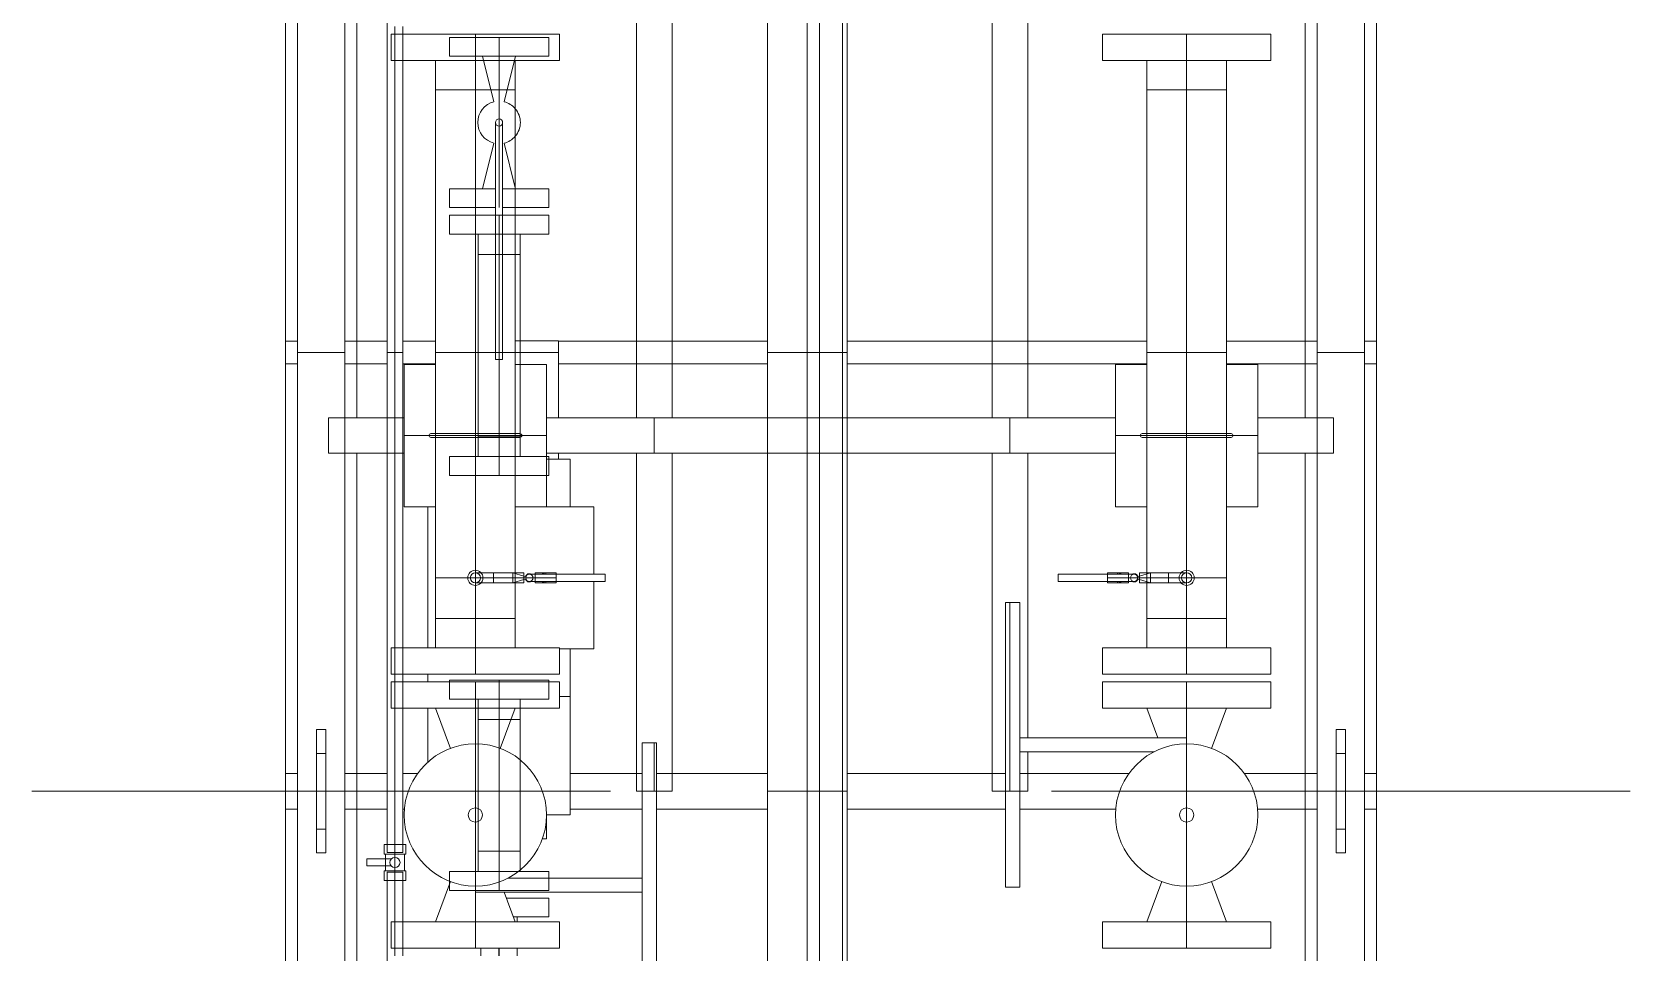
# Model space of a CAD drawing. Header units: inches. Extents: x -1128 to 651, y 96 to 845.
# Drawn here: x -1039.197 to -1036.155, y 725.971 to 727.721 of the extents above; entities that cross this region are included whole.
import ezdxf

# ---------------------------------------------------------------- set-up
doc = ezdxf.new("R2010")
doc.units = ezdxf.units.IN
doc.header["$MEASUREMENT"] = 0
doc.layers.add('EQUIPMENT LAYOUT-EMBED 1_DWG$0$DwgTemplate', color=7, linetype='Continuous')
doc.layers.add('Layout', color=6, linetype='Continuous', lineweight=18)

# ---------------------------------------------------------------- blocks, each defined once
blk = doc.blocks.new('A$C55974CAD')
at = {"layer": 'EQUIPMENT LAYOUT-EMBED 1_DWG$0$DwgTemplate', "color": 1, "lineweight": 0}
for p, q in [((52.95, 16.835), (52.95, 16.275)), ((52.9125, 16.275), (52.9125, 16.3)), ((52.9875, 16.275), (52.9875, 16.3)), ((53.851, 16.275), (53.851, 16.3)), ((53.899, 16.275), (53.899, 16.3)), ((49.5, 16.275), (61, 16.275)), ((52.95, 16.275), (52.95, 16.175)), ((53.6625, 16.05), (53.6625, 16.2095)), ((53.7375, 16.2095), (53.6625, 16.2095)), ((53.7375, 16.05), (53.7375, 16.2095)), ((50.0041, 16.175), (61, 16.175)), ((52.425, 16.15), (53.6625, 16.15)), ((52.9125, 16.0862), (52.9125, 16.175)), ((52.95, 16.175), (52.95, 16.0862)), ((52.9875, 16.0862), (52.9875, 16.175)), ((53.7375, 16.15), (55.1746, 16.15)), ((53.851, 16.0862), (53.851, 16.175)), ((53.899, 16.0862), (53.899, 16.175)), ((52.95, 16.0862), (52.95, 16.0528)), ((52.9125, 16.0495), (52.9125, 16.0528)), ((52.95, 16.0528), (52.95, 16.0414)), ((52.95, 16.0414), (52.95, 15.7)), ((52.9875, 16.0218), (52.9875, 16.0528)), ((53.851, 15.9841), (53.851, 16.0528)), ((53.899, 15.9841), (53.899, 16.0528)), ((53.6625, 14.55), (53.6625, 15.75)), ((53.7375, 14.55), (53.7375, 15.75)), ((53.851, 15.2841), (53.851, 15.725)), ((53.899, 15.2841), (53.899, 15.725)), ((52.9125, 15.548), (52.9125, 15.7)), ((52.95, 15.7), (52.95, 15.615)), ((52.9875, 15.548), (52.9875, 15.7)), ((52.95, 15.5602), (52.95, 15.548)), ((53.6625, 15.5602), (52.95, 15.5602)), ((54.7898, 15.5602), (53.7375, 15.5602)), ((52.9125, 15.2841), (52.9125, 15.518)), ((52.95, 15.518), (52.95, 15.4852)), ((52.9875, 15.2841), (52.9875, 15.518)), ((53.6625, 15.4852), (52.95, 15.4852)), ((54.7898, 15.4852), (53.7375, 15.4852)), ((52.425, 15.174), (59.45, 15.174)), ((52.425, 15.126), (59.45, 15.126)), ((52.9125, 14.782), (52.9125, 15.1158)), ((52.9875, 14.782), (52.9875, 15.1158)), ((53.851, 14.4841), (53.851, 15.1158)), ((53.899, 14.4841), (53.899, 15.1158)), ((52.95, 14.8102), (52.95, 14.782)), ((53.6625, 14.8102), (52.95, 14.8102)), ((54.7898, 14.8102), (53.7375, 14.8102)), ((52.9125, 14.5495), (52.9125, 14.752)), ((52.95, 14.752), (52.95, 14.7352)), ((53.033, 14.7352), (52.95, 14.7352)), ((52.9875, 14.5218), (52.9875, 14.752)), ((53.6625, 14.7352), (53.063, 14.7352)), ((54.7898, 14.7352), (53.7375, 14.7352)), ((52.95, 14.685), (52.95, 14.5414)), ((52.95, 14.5414), (52.95, 14.2586)), ((53.851, 14.125), (53.851, 14.3158)), ((53.899, 14.125), (53.899, 14.3158)), ((52.95, 14.2586), (52.95, 14.125)), ((52.9875, 14.125), (52.9875, 14.2781)), ((52.9125, 14.125), (52.9125, 14.2505)), ((53.6625, 14.0904), (53.6625, 14.25)), ((53.7375, 14.0904), (53.7375, 14.25)), ((61, 14.125), (52.3302, 14.125)), ((53.6625, 14.15), (52.425, 14.15)), ((52.95, 14.125), (52.95, 14.025)), ((55.1746, 14.15), (53.7375, 14.15)), ((53.7375, 14.0904), (53.6625, 14.0904)), ((61, 14.025), (49.5, 14.025)), ((52.9125, 14), (52.9125, 14.025)), ((52.95, 14.025), (52.95, 13.465)), ((52.9875, 14), (52.9875, 14.025)), ((53.851, 14), (53.851, 14.025)), ((53.899, 14), (53.899, 14.025))]:
    blk.add_line(p, q, dxfattribs=at)
at = {"layer": 'EQUIPMENT LAYOUT-EMBED 1_DWG$0$DwgTemplate', "color": 54, "lineweight": 0}
for p, q in [((49.5, 16.3), (61, 16.3)), ((61, 14), (50.6024, 14))]:
    blk.add_line(p, q, dxfattribs=at)
at = {"layer": 'EQUIPMENT LAYOUT-EMBED 1_DWG$0$DwgTemplate', "color": 9, "lineweight": 0}
for p, q in [((53.875, 16.175), (53.875, 16.275)), ((53.875, 16.0528), (53.875, 16.0862)), ((53.7, 15.75), (53.7, 16.05)), ((53.875, 15.725), (53.875, 15.9841)), ((52.95, 15.518), (52.95, 15.548)), ((52.95, 15.5227), (53.052, 15.5227)), ((53.6625, 15.5227), (53.7375, 15.5227)), ((52.95, 15.1158), (52.95, 15.2841)), ((53.875, 15.1158), (53.875, 15.2841)), ((52.95, 14.752), (52.95, 14.782)), ((52.95, 14.7727), (53.348, 14.7727)), ((53.6625, 14.7727), (53.7375, 14.7727)), ((53.7, 14.25), (53.7, 14.55)), ((53.875, 14.3158), (53.875, 14.4841)), ((53.875, 14.025), (53.875, 14.125))]:
    blk.add_line(p, q, dxfattribs=at)
at = {"layer": 'EQUIPMENT LAYOUT-EMBED 1_DWG$0$DwgTemplate', "color": 7, "lineweight": 0}
for p, q in [((52.82, 16.235), (52.82, 16.215)), ((52.82, 16.215), (52.82, 16.235)), ((52.87, 16.235), (52.82, 16.235)), ((52.82, 16.235), (52.87, 16.235)), ((52.82, 16.215), (52.87, 16.215)), ((52.82, 16.215), (52.87, 16.215)), ((52.87, 16.215), (52.87, 16.235)), ((52.87, 16.235), (52.87, 16.215)), ((52.87, 16.235), (53.03, 16.235)), ((53.03, 16.235), (52.87, 16.235)), ((52.87, 16.215), (52.87, 16.235)), ((53.03, 16.215), (52.87, 16.215)), ((53.03, 16.215), (52.87, 16.215)), ((53.03, 16.235), (53.03, 16.215)), ((53.03, 16.215), (53.03, 16.235)), ((53.08, 16.235), (53.03, 16.235)), ((53.08, 16.235), (53.03, 16.235)), ((53.03, 16.215), (53.03, 16.235)), ((53.03, 16.215), (53.08, 16.215)), ((53.08, 16.215), (53.03, 16.215)), ((53.08, 16.215), (53.08, 16.235)), ((53.08, 16.235), (53.08, 16.215)), ((52.7925, 16.1285), (52.8075, 16.1285)), ((52.7925, 16.1285), (52.7925, 16.0893)), ((52.8075, 16.1285), (52.8075, 16.0893)), ((52.7619, 16.0862), (52.425, 16.0862)), ((52.6191, 16.0778), (52.6191, 15.9)), ((52.6746, 16.0778), (52.6191, 16.0778)), ((52.6746, 16.0778), (52.6746, 15.9)), ((52.7619, 16.0925), (52.7619, 16.0465)), ((52.7825, 16.0925), (52.7619, 16.0925)), ((52.7794, 16.0862), (52.7619, 16.0862)), ((52.7794, 16.0528), (52.7794, 16.0862)), ((52.7825, 16.0925), (52.7825, 16.0465)), ((52.8175, 16.0893), (52.7825, 16.0893)), ((52.7925, 16.0893), (52.7925, 16.0771)), ((52.8075, 16.0893), (52.8075, 16.0771)), ((52.8175, 16.0465), (52.8175, 16.0925)), ((52.8175, 16.0925), (52.8381, 16.0925)), ((52.8175, 16.0893), (52.8175, 16.0497)), ((52.8206, 16.0528), (52.8206, 16.0862)), ((52.8381, 16.0862), (52.8206, 16.0862)), ((52.8381, 16.0465), (52.8381, 16.0925)), ((53.6625, 16.0862), (52.8381, 16.0862)), ((53.1254, 15.9), (53.1254, 16.0778)), ((53.1254, 16.0778), (53.1809, 16.0778)), ((53.1809, 15.9), (53.1809, 16.0778)), ((53.1969, 16.0778), (53.1969, 15.9)), ((53.2525, 16.0778), (53.1969, 16.0778)), ((53.2525, 16.0778), (53.2525, 15.9)), ((53.7375, 16.0862), (53.6625, 16.0862)), ((55.2246, 16.0862), (53.7375, 16.0862)), ((54.4906, 15.9), (54.4906, 16.0778)), ((54.4906, 16.0778), (54.5462, 16.0778)), ((54.5462, 15.9), (54.5462, 16.0778)), ((52.6031, 16.0695), (52.6191, 16.0695)), ((52.6191, 16.0528), (52.6031, 16.0528)), ((52.6191, 16.0695), (52.6746, 16.0695)), ((52.6746, 16.0528), (52.6191, 16.0528)), ((52.6746, 16.0695), (52.7619, 16.0695)), ((52.7619, 16.0528), (52.6746, 16.0528)), ((52.7619, 16.0695), (52.7794, 16.0695)), ((52.7619, 16.0695), (52.7794, 16.0695)), ((52.7794, 16.0528), (52.7619, 16.0528)), ((52.7825, 16.0465), (52.7619, 16.0465)), ((52.7794, 16.0695), (52.7825, 16.0695)), ((52.7825, 16.0695), (52.8175, 16.0695)), ((52.8175, 16.0497), (52.7825, 16.0497)), ((52.8175, 16.0695), (52.8175, 16.0695)), ((52.8206, 16.0695), (52.8175, 16.0695)), ((52.8175, 16.0465), (52.8381, 16.0465)), ((52.8206, 16.0695), (52.8381, 16.0695)), ((52.8381, 16.0695), (52.8206, 16.0695)), ((52.8381, 16.0528), (52.8206, 16.0528)), ((52.8381, 16.0695), (53.1254, 16.0695)), ((53.1254, 16.0528), (52.8381, 16.0528)), ((53.1254, 16.0695), (53.1809, 16.0695)), ((53.1809, 16.0528), (53.1254, 16.0528)), ((53.1809, 16.0695), (53.1969, 16.0695)), ((53.1969, 16.0528), (53.1809, 16.0528)), ((53.1969, 16.0695), (53.2525, 16.0695)), ((53.2525, 16.0528), (53.1969, 16.0528)), ((53.2525, 16.0695), (53.6625, 16.0695)), ((53.6625, 16.0528), (53.2525, 16.0528)), ((53.6625, 16.0695), (53.7375, 16.0695)), ((53.7375, 16.0528), (53.6625, 16.0528)), ((53.7375, 16.0695), (54.4906, 16.0695)), ((54.4906, 16.0528), (53.7375, 16.0528)), ((54.4906, 16.0695), (54.5462, 16.0695)), ((54.5462, 16.0528), (54.4906, 16.0528)), ((54.5462, 16.0695), (54.5622, 16.0695)), ((54.5622, 16.0528), (54.5462, 16.0528)), ((52.6746, 15.9841), (52.6746, 15.8158)), ((52.7595, 15.9524), (52.6746, 15.9841)), ((53.0405, 15.9524), (53.1254, 15.9841)), ((53.1254, 15.9), (53.1254, 15.9841)), ((53.3143, 15.9841), (53.2525, 15.9841)), ((53.3143, 15.8158), (53.3143, 15.9841)), ((53.4, 15.9841), (53.3143, 15.9841)), ((53.3143, 15.9841), (53.3143, 15.9)), ((53.4, 15.8158), (53.4, 15.9841)), ((53.696, 15.9841), (53.4, 15.9841)), ((53.704, 15.9841), (53.696, 15.9841)), ((54.4288, 15.9841), (53.704, 15.9841)), ((54.4288, 15.9), (54.4288, 15.9841)), ((54.4288, 15.9841), (54.4906, 15.9841)), ((54.4288, 15.8158), (54.4288, 15.9841)), ((52.741, 15.9547), (52.741, 15.85)), ((52.7533, 15.9547), (52.741, 15.9547)), ((52.7604, 15.9547), (52.7533, 15.9547)), ((52.7807, 15.9547), (52.7604, 15.9547)), ((52.7807, 15.9547), (52.7807, 15.85)), ((53.1443, 15.85), (53.1443, 15.9547)), ((53.1443, 15.9547), (53.184, 15.9547)), ((53.184, 15.85), (53.184, 15.9547)), ((53.616, 15.9547), (53.616, 15.85)), ((53.6557, 15.9547), (53.616, 15.9547)), ((53.6557, 15.9547), (53.6557, 15.85)), ((54.1249, 15.85), (54.1249, 15.9547)), ((54.1249, 15.9547), (54.1645, 15.9547)), ((54.1645, 15.85), (54.1645, 15.9547)), ((54.1805, 15.9547), (54.1805, 15.8575)), ((54.2202, 15.9547), (54.1805, 15.9547)), ((54.2202, 15.9547), (54.2202, 15.8575)), ((54.4998, 15.85), (54.4998, 15.9547)), ((54.4998, 15.9547), (54.5394, 15.9547)), ((54.5394, 15.85), (54.5394, 15.9547)), ((53.1809, 15.9), (52.6191, 15.9)), ((52.6191, 15.9), (52.6191, 15.7222)), ((52.6746, 15.9), (52.6746, 15.7222)), ((52.75, 15.9), (52.737, 15.9)), ((52.737, 15.548), (52.737, 15.9)), ((52.8235, 15.8944), (52.7807, 15.8944)), ((52.8235, 15.8944), (52.8235, 15.85)), ((52.8235, 15.8944), (52.8235, 15.8055)), ((52.8235, 15.8944), (53.1014, 15.8944)), ((53.1014, 15.85), (53.1014, 15.8944)), ((53.1014, 15.8944), (53.1443, 15.8944)), ((53.1014, 15.8944), (53.1014, 15.8055)), ((53.1254, 15.8158), (53.1254, 15.9)), ((53.1254, 15.7222), (53.1254, 15.9)), ((53.1809, 15.7222), (53.1809, 15.9)), ((53.1969, 15.9), (53.3143, 15.9)), ((53.1969, 15.9), (53.1969, 15.7222)), ((53.2525, 15.9), (53.2525, 15.7222)), ((53.3143, 15.9), (53.4, 15.9)), ((53.3143, 15.9), (53.3143, 15.8158)), ((53.3893, 15.9), (53.3893, 15.8619)), ((53.4, 15.9), (53.4, 15.9)), ((53.4, 15.9), (53.4, 15.9)), ((53.4, 15.9), (53.696, 15.9)), ((53.4, 15.9), (53.4, 15.8619)), ((53.4107, 15.8619), (53.4107, 15.9)), ((53.6985, 15.8944), (53.6557, 15.8944)), ((53.696, 15.9), (53.704, 15.9)), ((53.6985, 15.8944), (53.6985, 15.8055)), ((53.6985, 15.8944), (54.082, 15.8944)), ((53.6985, 15.8944), (53.6985, 15.85)), ((53.704, 15.9), (54.4288, 15.9)), ((54.082, 15.8944), (54.082, 15.8158)), ((54.082, 15.85), (54.082, 15.8944)), ((54.082, 15.8944), (54.1249, 15.8944)), ((54.3164, 15.8608), (54.2202, 15.8846)), ((54.4035, 15.8608), (54.4998, 15.8846)), ((54.5462, 15.9), (54.4288, 15.9)), ((54.4288, 15.8158), (54.4288, 15.9)), ((54.4906, 15.7222), (54.4906, 15.9)), ((54.5462, 15.7222), (54.5462, 15.9)), ((52.737, 15.8391), (52.6746, 15.8158)), ((52.741, 15.85), (52.8235, 15.85)), ((52.741, 15.85), (52.741, 15.7452)), ((52.7807, 15.85), (52.7807, 15.8091)), ((52.8235, 15.85), (52.8235, 15.8055)), ((53.1014, 15.85), (52.8235, 15.85)), ((53.0405, 15.8475), (53.1254, 15.8158)), ((53.184, 15.85), (53.1014, 15.85)), ((53.1014, 15.8055), (53.1014, 15.85)), ((53.1443, 15.7452), (53.1443, 15.85)), ((53.184, 15.7452), (53.184, 15.85)), ((53.4, 15.8619), (53.3893, 15.8619)), ((53.3893, 15.8619), (53.4107, 15.8619)), ((53.3893, 15.8158), (53.3893, 15.8619)), ((53.4, 15.8619), (53.4, 15.8619)), ((53.4, 15.8619), (53.4, 15.8619)), ((53.4107, 15.8619), (53.4, 15.8619)), ((53.4, 15.8619), (53.4, 15.7978)), ((53.4107, 15.8158), (53.4107, 15.8619)), ((53.616, 15.85), (53.6985, 15.85)), ((53.616, 15.85), (53.616, 15.7452)), ((53.6557, 15.85), (53.6557, 15.7452)), ((54.082, 15.85), (53.6985, 15.85)), ((53.6985, 15.85), (53.6985, 15.8055)), ((53.86, 15.85), (53.86, 15.8575)), ((53.86, 15.8575), (54.36, 15.8575)), ((53.86, 15.8425), (53.86, 15.85)), ((53.86, 15.8425), (54.36, 15.8425)), ((54.1645, 15.85), (54.082, 15.85)), ((54.082, 15.8158), (54.082, 15.85)), ((54.1249, 15.8158), (54.1249, 15.85)), ((54.1645, 15.8158), (54.1645, 15.85)), ((54.5394, 15.85), (54.1805, 15.85)), ((54.1805, 15.8425), (54.1805, 15.8158)), ((54.2202, 15.8425), (54.2202, 15.8158)), ((54.3164, 15.8392), (54.2222, 15.8158)), ((54.4035, 15.8392), (54.4998, 15.8154)), ((54.4998, 15.7452), (54.4998, 15.85)), ((54.5394, 15.7452), (54.5394, 15.85)), ((52.767, 15.548), (52.767, 15.8306)), ((52.7807, 15.8091), (52.7807, 15.7452)), ((52.7835, 15.8055), (52.7807, 15.8055)), ((52.8235, 15.8055), (52.7835, 15.8055)), ((52.8235, 15.8055), (53.1014, 15.8055)), ((53.1014, 15.8055), (53.1443, 15.8055)), ((53.3143, 15.8158), (53.2525, 15.8158)), ((53.4, 15.8158), (53.3143, 15.8158)), ((53.4107, 15.8208), (53.3893, 15.8208)), ((53.3964, 15.7978), (53.3893, 15.8208)), ((53.3893, 15.7978), (53.3893, 15.8158)), ((53.696, 15.8158), (53.4, 15.8158)), ((53.4036, 15.7978), (53.4107, 15.8208)), ((53.4107, 15.7978), (53.4107, 15.8158)), ((53.6985, 15.8055), (53.6557, 15.8055)), ((53.704, 15.8158), (53.696, 15.8158)), ((53.6985, 15.8055), (53.9, 15.8055)), ((54.4288, 15.8158), (53.704, 15.8158)), ((53.9, 15.8055), (54.082, 15.8055)), ((54.082, 15.8158), (54.082, 15.8055)), ((54.082, 15.8055), (54.082, 15.8158)), ((54.082, 15.8055), (54.1249, 15.8055)), ((54.1249, 15.7452), (54.1249, 15.8158)), ((54.1645, 15.7452), (54.1645, 15.8158)), ((54.1805, 15.8158), (54.1805, 15.7452)), ((54.2202, 15.8158), (54.2202, 15.7452)), ((54.2222, 15.8158), (54.2202, 15.8154)), ((54.4288, 15.8158), (54.4906, 15.8158)), ((53.3893, 15.7978), (53.4107, 15.7978)), ((53.3925, 15.7742), (53.3893, 15.7742)), ((53.3893, 15.7298), (53.3893, 15.7742)), ((53.3925, 15.626), (53.3925, 15.786)), ((53.4, 15.7742), (53.3925, 15.7742)), ((53.3974, 15.7943), (53.3964, 15.7978)), ((53.4, 15.7978), (53.4, 15.7742)), ((53.4, 15.7298), (53.4, 15.7742)), ((53.4, 15.7742), (53.4, 15.7742)), ((53.4, 15.7742), (53.4, 15.7742)), ((53.4075, 15.7742), (53.4, 15.7742)), ((53.4025, 15.7943), (53.4036, 15.7978)), ((53.4075, 15.626), (53.4075, 15.786)), ((53.4107, 15.7742), (53.4075, 15.7742)), ((53.4107, 15.7298), (53.4107, 15.7742)), ((52.767, 15.7452), (52.741, 15.7452)), ((52.7807, 15.7452), (52.767, 15.7452)), ((53.1443, 15.7452), (53.184, 15.7452)), ((53.3925, 15.7616), (53.3893, 15.7512)), ((53.3893, 15.7512), (53.3925, 15.7512)), ((53.4075, 15.7616), (53.4107, 15.7512)), ((53.4075, 15.7512), (53.4107, 15.7512)), ((53.6557, 15.7452), (53.616, 15.7452)), ((54.1249, 15.7452), (54.1645, 15.7452)), ((54.2202, 15.7452), (54.1805, 15.7452)), ((54.4998, 15.7452), (54.5394, 15.7452)), ((52.6746, 15.7222), (52.6191, 15.7222)), ((53.1254, 15.7222), (53.1809, 15.7222)), ((53.2525, 15.7222), (53.1969, 15.7222)), ((53.3925, 15.7298), (53.3893, 15.7298)), ((53.4, 15.7298), (53.3925, 15.7298)), ((53.4075, 15.7298), (53.4, 15.7298)), ((53.4107, 15.7298), (53.4075, 15.7298)), ((54.4906, 15.7222), (54.5462, 15.7222)), ((53.4, 15.626), (53.3925, 15.626)), ((53.4075, 15.626), (53.4, 15.626)), ((52.752, 15.548), (52.452, 15.548)), ((53.052, 15.548), (52.752, 15.548)), ((53.052, 15.518), (53.052, 15.548)), ((52.752, 15.518), (52.452, 15.518)), ((53.052, 15.518), (52.752, 15.518)), ((52.425, 15.2841), (53.6625, 15.2841)), ((53.6625, 15.2841), (53.7375, 15.2841)), ((53.7375, 15.2841), (54.796, 15.2841)), ((53.6625, 15.2), (52.425, 15.2)), ((53.7375, 15.2), (53.6625, 15.2)), ((54.796, 15.2), (53.7375, 15.2)), ((52.425, 15.1158), (53.6625, 15.1158)), ((53.6625, 15.1158), (53.7375, 15.1158)), ((53.7375, 15.1158), (54.796, 15.1158)), ((52.748, 14.782), (53.048, 14.782)), ((52.748, 14.782), (52.748, 14.752)), ((53.048, 14.782), (53.348, 14.782)), ((53.348, 14.782), (53.348, 14.752)), ((52.748, 14.752), (53.048, 14.752)), ((53.033, 14.752), (53.033, 14.4693)), ((53.048, 14.752), (53.348, 14.752)), ((53.063, 14.752), (53.063, 14.4)), ((53.3925, 14.6709), (53.4, 14.6709)), ((53.3925, 14.6709), (53.3925, 14.5109)), ((53.4, 14.6709), (53.4075, 14.6709)), ((53.4075, 14.6709), (53.4075, 14.5109)), ((52.6191, 14.5778), (52.6191, 14.4)), ((52.6746, 14.5778), (52.6191, 14.5778)), ((52.6746, 14.5778), (52.6746, 14.4)), ((53.1254, 14.4), (53.1254, 14.5778)), ((53.1254, 14.5778), (53.1809, 14.5778)), ((53.1809, 14.4), (53.1809, 14.5778)), ((53.1969, 14.5778), (53.1969, 14.4)), ((53.2525, 14.5778), (53.1969, 14.5778)), ((53.2525, 14.5778), (53.2525, 14.4)), ((53.3893, 14.5671), (53.3925, 14.5671)), ((53.3893, 14.5671), (53.3893, 14.5227)), ((53.3925, 14.5671), (53.4, 14.5671)), ((53.4, 14.5671), (53.4, 14.5227)), ((53.4, 14.5671), (53.4075, 14.5671)), ((53.4075, 14.5671), (53.4107, 14.5671)), ((53.4107, 14.5671), (53.4107, 14.5227)), ((54.4906, 14.4), (54.4906, 14.5778)), ((54.4906, 14.5778), (54.5462, 14.5778)), ((54.5462, 14.4), (54.5462, 14.5778)), ((53.3925, 14.5457), (53.3893, 14.5457)), ((53.3925, 14.5354), (53.3893, 14.5457)), ((53.4107, 14.5457), (53.4075, 14.5457)), ((53.4075, 14.5354), (53.4107, 14.5457)), ((53.3893, 14.5227), (53.3925, 14.5227)), ((53.3964, 14.4991), (53.3893, 14.4761)), ((53.4107, 14.4991), (53.3893, 14.4991)), ((53.3893, 14.4991), (53.3893, 14.4841)), ((53.3925, 14.5227), (53.4, 14.5227)), ((53.3974, 14.5026), (53.3964, 14.4991)), ((53.4, 14.5227), (53.4, 14.5227)), ((53.4, 14.5227), (53.4, 14.5227)), ((53.4, 14.5227), (53.4075, 14.5227)), ((53.4, 14.4991), (53.4, 14.5227)), ((53.4, 14.4381), (53.4, 14.4991)), ((53.4025, 14.5026), (53.4036, 14.4991)), ((53.4036, 14.4991), (53.4107, 14.4761)), ((53.4075, 14.5227), (53.4107, 14.5227)), ((53.4107, 14.4991), (53.4107, 14.4841)), ((52.6746, 14.4841), (52.6746, 14.3158)), ((52.7595, 14.4524), (52.6746, 14.4841)), ((53.063, 14.4608), (53.1254, 14.4841)), ((53.1254, 14.4), (53.1254, 14.4841)), ((53.3143, 14.4841), (53.2525, 14.4841)), ((53.3143, 14.4841), (53.3143, 14.4)), ((53.3143, 14.3158), (53.3143, 14.4841)), ((53.4, 14.4841), (53.3143, 14.4841)), ((53.3893, 14.4841), (53.3893, 14.4381)), ((53.3893, 14.4761), (53.4107, 14.4761)), ((53.4, 14.3158), (53.4, 14.4841)), ((53.696, 14.4841), (53.4, 14.4841)), ((53.4107, 14.4841), (53.4107, 14.4381)), ((53.704, 14.4841), (53.696, 14.4841)), ((54.4288, 14.4841), (53.704, 14.4841)), ((54.4288, 14.4), (54.4288, 14.4841)), ((54.4288, 14.4841), (54.4906, 14.4841)), ((54.4288, 14.3158), (54.4288, 14.4841)), ((53.4107, 14.4381), (53.3893, 14.4381)), ((53.3893, 14.4381), (53.4, 14.4381)), ((53.3893, 14.4381), (53.3893, 14.4)), ((53.4, 14.4381), (53.4, 14.4381)), ((53.4, 14.4381), (53.4, 14.4381)), ((53.4, 14.4), (53.4, 14.4381)), ((53.4, 14.4381), (53.4107, 14.4381)), ((53.4107, 14.4), (53.4107, 14.4381)), ((52.6191, 14.4), (53.1809, 14.4)), ((52.6191, 14.4), (52.6191, 14.2222)), ((52.6746, 14.4), (52.6746, 14.2222)), ((53.05, 14.4), (53.063, 14.4)), ((53.1254, 14.3158), (53.1254, 14.4)), ((53.1254, 14.2222), (53.1254, 14.4)), ((53.1809, 14.2222), (53.1809, 14.4)), ((53.1969, 14.4), (53.3143, 14.4)), ((53.1969, 14.4), (53.1969, 14.2222)), ((53.2525, 14.4), (53.2525, 14.2222)), ((53.3143, 14.4), (53.3143, 14.3158)), ((53.3143, 14.4), (53.4, 14.4)), ((53.4, 14.4), (53.4, 14.4)), ((53.4, 14.4), (53.4, 14.4)), ((53.4, 14.4), (53.696, 14.4)), ((53.696, 14.4), (53.704, 14.4)), ((53.704, 14.4), (54.4288, 14.4)), ((54.5462, 14.4), (54.4288, 14.4)), ((54.4288, 14.3158), (54.4288, 14.4)), ((54.4906, 14.2222), (54.4906, 14.4)), ((54.5462, 14.2222), (54.5462, 14.4)), ((52.7595, 14.3475), (52.6746, 14.3158)), ((53.0405, 14.3475), (53.1254, 14.3158)), ((53.3143, 14.3158), (53.2525, 14.3158)), ((53.4, 14.3158), (53.3143, 14.3158)), ((53.696, 14.3158), (53.4, 14.3158)), ((53.704, 14.3158), (53.696, 14.3158)), ((54.4288, 14.3158), (53.704, 14.3158)), ((54.4288, 14.3158), (54.4906, 14.3158)), ((52.6746, 14.2222), (52.6191, 14.2222)), ((53.1254, 14.2222), (53.1809, 14.2222)), ((53.2525, 14.2222), (53.1969, 14.2222)), ((54.4906, 14.2222), (54.5462, 14.2222)), ((52.82, 14.085), (52.82, 14.065)), ((52.82, 14.065), (52.82, 14.085)), ((52.87, 14.085), (52.82, 14.085)), ((52.82, 14.085), (52.87, 14.085)), ((52.82, 14.065), (52.87, 14.065)), ((52.82, 14.065), (52.87, 14.065)), ((52.87, 14.065), (52.87, 14.085)), ((52.87, 14.085), (52.87, 14.065)), ((52.87, 14.085), (53.03, 14.085)), ((53.03, 14.085), (52.87, 14.085)), ((52.87, 14.065), (52.87, 14.085)), ((53.03, 14.065), (52.87, 14.065)), ((53.03, 14.065), (52.87, 14.065)), ((53.03, 14.085), (53.03, 14.065)), ((53.03, 14.065), (53.03, 14.085)), ((53.08, 14.085), (53.03, 14.085)), ((53.08, 14.085), (53.03, 14.085)), ((53.03, 14.065), (53.03, 14.085)), ((53.03, 14.065), (53.08, 14.065)), ((53.08, 14.065), (53.03, 14.065)), ((53.08, 14.065), (53.08, 14.085)), ((53.08, 14.085), (53.08, 14.065))]:
    blk.add_line(p, q, dxfattribs=at)
at = {"layer": 'EQUIPMENT LAYOUT-EMBED 1_DWG$0$DwgTemplate', "color": 3, "lineweight": 0}
for p, q in [((53.85, 16.05), (53.55, 16.05)), ((53.55, 15.9841), (53.55, 16.05)), ((53.85, 15.9841), (53.85, 16.05)), ((53.696, 15.806), (53.696, 15.994)), ((53.704, 15.994), (53.704, 15.806)), ((53.55, 15.75), (53.55, 15.8158)), ((53.85, 15.75), (53.85, 15.8158)), ((52.85, 15.75), (52.85, 15.7586)), ((52.9, 15.75), (52.85, 15.75)), ((53.85, 15.75), (53.55, 15.75)), ((53.55, 14.4841), (53.55, 14.55)), ((53.85, 14.55), (53.55, 14.55)), ((53.85, 14.4841), (53.85, 14.55)), ((53.696, 14.306), (53.696, 14.494)), ((53.704, 14.494), (53.704, 14.306)), ((53.55, 14.25), (53.55, 14.3158)), ((53.85, 14.25), (53.85, 14.3158)), ((53.85, 14.25), (53.55, 14.25))]:
    blk.add_line(p, q, dxfattribs=at)
at = {"layer": 'EQUIPMENT LAYOUT-EMBED 1_DWG$0$DwgTemplate', "color": 5, "lineweight": 0}
for p, q in [((53.0118, 16), (53.1254, 16)), ((53.1809, 16), (53.1969, 16)), ((53.2525, 16), (53.55, 16)), ((52.6031, 15.8881), (52.6191, 15.8881)), ((52.6746, 15.8881), (52.6746, 15.8881)), ((52.6191, 15.8505), (52.6031, 15.8505)), ((52.6031, 15.8495), (52.6191, 15.8495)), ((52.6746, 15.8505), (52.6746, 15.8505)), ((52.6746, 15.8495), (52.6746, 15.8495)), ((52.6031, 15.8119), (52.6191, 15.8119)), ((52.6746, 15.8119), (52.6853, 15.8119)), ((52.6853, 15.7452), (52.6853, 15.8198)), ((52.725, 15.7452), (52.725, 15.8346)), ((53.9, 15.8158), (53.9, 15.725)), ((52.6853, 15.7452), (52.725, 15.7452)), ((52.9, 15.7), (52.9, 15.75)), ((53.55, 15.75), (53.55, 15.65)), ((53.65, 15.75), (53.65, 15.7)), ((53.15, 15.7), (53.15, 15.7222)), ((53.25, 15.65), (53.25, 15.7222)), ((53.6625, 15.725), (53.65, 15.725)), ((53.9, 15.725), (53.7375, 15.725)), ((52.9, 15.7), (53.15, 15.7)), ((53.25, 15.7), (53.15, 15.7)), ((53.65, 15.7), (53.55, 15.7)), ((53.3925, 15.65), (53.25, 15.65)), ((53.55, 15.65), (53.4075, 15.65))]:
    blk.add_line(p, q, dxfattribs=at)
at = {"layer": 'EQUIPMENT LAYOUT-EMBED 1_DWG$0$DwgTemplate', "color": 7, "lineweight": 0}
for centre, radius in [((52.8, 16.0695), 0.0107), ((52.9, 15.9), 0.15), ((52.9, 15.9), 0.015), ((53.4, 15.9), 0.016), ((53.4, 15.9), 0.0107), ((54.36, 15.85), 0.0075), ((53.4, 15.786), 0.0075), ((52.9, 14.4), 0.15), ((53.4, 14.5109), 0.0075), ((52.9, 14.4), 0.015), ((53.4, 14.4), 0.016), ((53.4, 14.4), 0.0107)]:
    blk.add_circle(centre, radius, dxfattribs=at)
at = {"layer": 'EQUIPMENT LAYOUT-EMBED 1_DWG$0$DwgTemplate', "color": 3, "lineweight": 0}
for centre, start, end in [((53.7, 15.994), 0, 180), ((53.7, 15.806), 180, 0), ((53.7, 14.494), 0, 180), ((53.7, 14.306), 180, 0)]:
    blk.add_arc(centre, 0.004, start, end, dxfattribs=at)
at = {"layer": 'EQUIPMENT LAYOUT-EMBED 1_DWG$0$DwgTemplate', "color": 7, "lineweight": 0}
for centre, radius, start, end in [((54.36, 15.85), 0.0449, 13.9121, 166.0879), ((54.36, 15.85), 0.0449, 193.9121, 229.5464), ((54.36, 15.85), 0.0449, 310.4536, 346.0879), ((54.36, 15.85), 0.0449, 229.5464, 270), ((54.36, 15.85), 0.0449, 270, 310.4536), ((53.4, 15.786), 0.0087, 107.0439, 210.4447), ((53.4, 15.786), 0.0087, 329.5553, 72.9561), ((53.4, 14.5109), 0.0087, 149.5553, 252.9561), ((53.4, 14.5109), 0.0087, 287.0439, 30.4447)]:
    blk.add_arc(centre, radius, start, end, dxfattribs=at)

msp = doc.modelspace()

# ---------------------------------------------------------------- block references
at = {"layer": 'Layout', "xscale": 0.9025, "yscale": 0.9025, "zscale": 0.9025, "rotation": 90}
msp.add_blockref('A$C55974CAD', (-1024.0033, 678.4893), dxfattribs=at)

doc.saveas('drawing.dxf')
